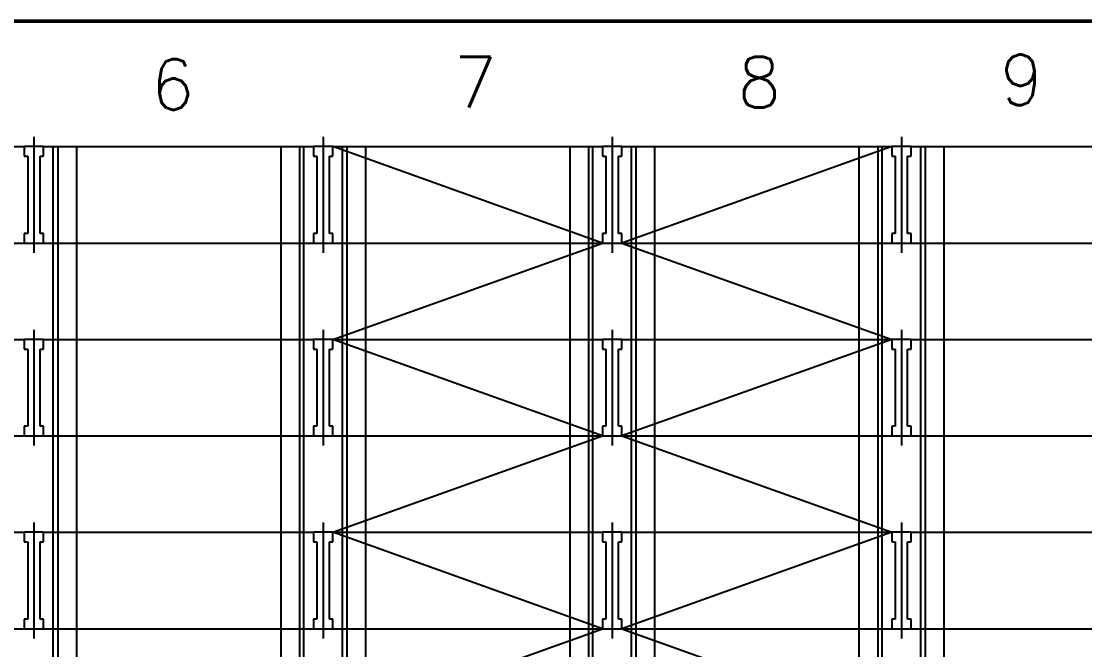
# Model space of a CAD drawing. Header units: millimetres. Extents: x -83 to 24392, y -301 to 14594.
# Drawn here: x 8876 to 14393, y 2340 to 5599 of the extents above; entities that cross this region are included whole.
import ezdxf

# ---------------------------------------------------------------- set-up
doc = ezdxf.new("R2010")
doc.units = ezdxf.units.MM
doc.header["$LTSCALE"] = 0.5
doc.linetypes.add('MITTE', pattern=[2, 1.25, -0.25, 0.25, -0.25])
for name, color, linetype in [('ACHSEN', 2, 'MITTE'), ('DUENN', 3, 'Continuous'), ('P-2AA96A6E', 7, 'Continuous'), ('UMRISS035', 1, 'Continuous'), ('UMRISS050', 7, 'Continuous'), ('Z-SCHIENE', 2, 'Continuous')]:
    doc.layers.add(name, color=color, linetype=linetype)
doc.styles.get("Standard").update_dxf_attribs({"font": 'romans.shx', "width": 0.75})

# ---------------------------------------------------------------- blocks, each defined once
blk = doc.blocks.new('sklad OK')
at = {"color": 0}
for p, q in [((307.2019, 244.4929), (305.8019, 244.9929)), ((308.7019, 244.9929), (307.3019, 244.4929)), ((305.8019, 243.9929), (307.2019, 244.4929)), ((307.3019, 244.4929), (308.7019, 243.9929)), ((307.2019, 243.4929), (305.8019, 243.9929)), ((308.7019, 243.9929), (307.3019, 243.4929)), ((305.8019, 242.9929), (307.2019, 243.4929)), ((307.3019, 243.4929), (308.7019, 242.9929)), ((307.2019, 242.4929), (305.8019, 242.9929)), ((308.7019, 242.9929), (307.3019, 242.4929)), ((305.8019, 241.9929), (307.2019, 242.4929)), ((307.3019, 242.4929), (308.7019, 241.9929))]:
    blk.add_line(p, q, dxfattribs=at)
at = {"layer": 'ACHSEN', "color": 0}
for p, q in [((304.2519, 245.0429), (304.2519, 244.4429)), ((304.2519, 245.0429), (304.2519, 244.4429)), ((304.2519, 245.0429), (304.2519, 244.4429)), ((304.2519, 245.0429), (304.2519, 244.4429)), ((305.7519, 245.0429), (305.7519, 244.4429)), ((305.7519, 245.0429), (305.7519, 244.4429)), ((305.7519, 245.0429), (305.7519, 244.4429)), ((305.7519, 245.0429), (305.7519, 244.4429)), ((307.2519, 245.0429), (307.2519, 244.4429)), ((307.2519, 245.0429), (307.2519, 244.4429)), ((307.2519, 245.0429), (307.2519, 244.4429)), ((307.2519, 245.0429), (307.2519, 244.4429)), ((308.7519, 245.0429), (308.7519, 244.4429)), ((308.7519, 245.0429), (308.7519, 244.4429)), ((308.7519, 245.0429), (308.7519, 244.4429)), ((308.7519, 245.0429), (308.7519, 244.4429)), ((304.2519, 244.0429), (304.2519, 243.4429)), ((304.2519, 244.0429), (304.2519, 243.4429)), ((304.2519, 244.0429), (304.2519, 243.4429)), ((304.2519, 244.0429), (304.2519, 243.4429)), ((305.7519, 244.0429), (305.7519, 243.4429)), ((305.7519, 244.0429), (305.7519, 243.4429)), ((305.7519, 244.0429), (305.7519, 243.4429)), ((305.7519, 244.0429), (305.7519, 243.4429)), ((307.2519, 244.0429), (307.2519, 243.4429)), ((307.2519, 244.0429), (307.2519, 243.4429)), ((307.2519, 244.0429), (307.2519, 243.4429)), ((307.2519, 244.0429), (307.2519, 243.4429)), ((308.7519, 244.0429), (308.7519, 243.4429)), ((308.7519, 244.0429), (308.7519, 243.4429)), ((308.7519, 244.0429), (308.7519, 243.4429)), ((308.7519, 244.0429), (308.7519, 243.4429)), ((304.2519, 243.0429), (304.2519, 242.4429)), ((304.2519, 243.0429), (304.2519, 242.4429)), ((304.2519, 243.0429), (304.2519, 242.4429)), ((304.2519, 243.0429), (304.2519, 242.4429)), ((305.7519, 243.0429), (305.7519, 242.4429)), ((305.7519, 243.0429), (305.7519, 242.4429)), ((305.7519, 243.0429), (305.7519, 242.4429)), ((305.7519, 243.0429), (305.7519, 242.4429)), ((307.2519, 243.0429), (307.2519, 242.4429)), ((307.2519, 243.0429), (307.2519, 242.4429)), ((307.2519, 243.0429), (307.2519, 242.4429)), ((307.2519, 243.0429), (307.2519, 242.4429)), ((308.7519, 243.0429), (308.7519, 242.4429)), ((308.7519, 243.0429), (308.7519, 242.4429)), ((308.7519, 243.0429), (308.7519, 242.4429)), ((308.7519, 243.0429), (308.7519, 242.4429))]:
    blk.add_line(p, q, dxfattribs=at)
at = {"layer": 'DUENN', "color": 0, "lineweight": 50}
blk.add_line((295.5269, 245.6429), (319.4019, 245.6429), dxfattribs=at)
at = {"layer": 'UMRISS050', "color": 0}
for p, q in [((302.8019, 244.9929), (304.2019, 244.9929)), ((304.2019, 244.9929), (304.2019, 244.9429)), ((304.2019, 244.9929), (304.2019, 244.9429)), ((304.3019, 244.9929), (304.2019, 244.9929)), ((304.3019, 244.9929), (304.2019, 244.9929)), ((304.2019, 244.9929), (304.2019, 244.9429)), ((304.2019, 244.9929), (304.2019, 244.9429)), ((304.3019, 244.9929), (304.2019, 244.9929)), ((304.3019, 244.9929), (304.2019, 244.9929)), ((304.3019, 244.9929), (305.7019, 244.9929)), ((304.3019, 244.9429), (304.3019, 244.9929)), ((304.3019, 244.9429), (304.3019, 244.9929)), ((304.3019, 244.9929), (304.3019, 244.9929)), ((304.3019, 244.9929), (304.3019, 244.9929)), ((304.3019, 244.9429), (304.3019, 244.9929)), ((304.3019, 244.9429), (304.3019, 244.9929)), ((304.3019, 244.9929), (304.3019, 244.9929)), ((304.3019, 244.9929), (304.3019, 244.9929)), ((305.7019, 244.9929), (305.7019, 244.9429)), ((305.7019, 244.9929), (305.7019, 244.9429)), ((305.8019, 244.9929), (305.7019, 244.9929)), ((305.8019, 244.9929), (305.7019, 244.9929)), ((305.8019, 244.9929), (305.7019, 244.9929)), ((305.8019, 244.9929), (305.7019, 244.9929)), ((305.7019, 244.9929), (305.7019, 244.9429)), ((305.7019, 244.9929), (305.7019, 244.9429)), ((305.8019, 244.9429), (305.8019, 244.9929)), ((305.8019, 244.9429), (305.8019, 244.9929)), ((305.8019, 244.9929), (305.8019, 244.9929)), ((305.8019, 244.9929), (305.8019, 244.9929)), ((305.8019, 244.9929), (307.2019, 244.9929)), ((305.8019, 244.9929), (305.8019, 244.9929)), ((305.8019, 244.9929), (305.8019, 244.9929)), ((305.8019, 244.9429), (305.8019, 244.9929)), ((305.8019, 244.9429), (305.8019, 244.9929)), ((307.2019, 244.9929), (307.2019, 244.9429)), ((307.2019, 244.9929), (307.2019, 244.9429)), ((307.3019, 244.9929), (307.2019, 244.9929)), ((307.3019, 244.9929), (307.2019, 244.9929)), ((307.3019, 244.9929), (307.2019, 244.9929)), ((307.3019, 244.9929), (307.2019, 244.9929)), ((307.2019, 244.9929), (307.2019, 244.9429)), ((307.2019, 244.9929), (307.2019, 244.9429)), ((307.3019, 244.9929), (308.7019, 244.9929)), ((307.3019, 244.9429), (307.3019, 244.9929)), ((307.3019, 244.9429), (307.3019, 244.9929)), ((307.3019, 244.9929), (307.3019, 244.9929)), ((307.3019, 244.9929), (307.3019, 244.9929)), ((307.3019, 244.9929), (307.3019, 244.9929)), ((307.3019, 244.9929), (307.3019, 244.9929)), ((307.3019, 244.9429), (307.3019, 244.9929)), ((307.3019, 244.9429), (307.3019, 244.9929)), ((308.7019, 244.9929), (308.7019, 244.9429)), ((308.7019, 244.9929), (308.7019, 244.9429)), ((308.8019, 244.9929), (308.7019, 244.9929)), ((308.8019, 244.9929), (308.7019, 244.9929)), ((308.7019, 244.9929), (308.7019, 244.9429)), ((308.7019, 244.9929), (308.7019, 244.9429)), ((308.8019, 244.9929), (308.7019, 244.9929)), ((308.8019, 244.9929), (308.7019, 244.9929)), ((308.8019, 244.9929), (310.2019, 244.9929)), ((308.8019, 244.9429), (308.8019, 244.9929)), ((308.8019, 244.9429), (308.8019, 244.9929)), ((308.8019, 244.9929), (308.8019, 244.9929)), ((308.8019, 244.9929), (308.8019, 244.9929)), ((308.8019, 244.9429), (308.8019, 244.9929)), ((308.8019, 244.9429), (308.8019, 244.9929)), ((308.8019, 244.9929), (308.8019, 244.9929)), ((308.8019, 244.9929), (308.8019, 244.9929)), ((304.2019, 244.9429), (304.2194, 244.9429)), ((304.2019, 244.9429), (304.2194, 244.9429)), ((304.2019, 244.9429), (304.2194, 244.9429)), ((304.2019, 244.9429), (304.2194, 244.9429)), ((304.2194, 244.9429), (304.2194, 244.5429)), ((304.2194, 244.9429), (304.2194, 244.5429)), ((304.2194, 244.9429), (304.2194, 244.5429)), ((304.2194, 244.9429), (304.2194, 244.5429)), ((304.2844, 244.5429), (304.2844, 244.9429)), ((304.2844, 244.5429), (304.2844, 244.9429)), ((304.2844, 244.5429), (304.2844, 244.9429)), ((304.2844, 244.5429), (304.2844, 244.9429)), ((304.2844, 244.9429), (304.3019, 244.9429)), ((304.2844, 244.9429), (304.3019, 244.9429)), ((304.2844, 244.9429), (304.3019, 244.9429)), ((304.2844, 244.9429), (304.3019, 244.9429)), ((305.7019, 244.9429), (305.7194, 244.9429)), ((305.7019, 244.9429), (305.7194, 244.9429)), ((305.7019, 244.9429), (305.7194, 244.9429)), ((305.7019, 244.9429), (305.7194, 244.9429)), ((305.7194, 244.9429), (305.7194, 244.5429)), ((305.7194, 244.9429), (305.7194, 244.5429)), ((305.7194, 244.9429), (305.7194, 244.5429)), ((305.7194, 244.9429), (305.7194, 244.5429)), ((305.7844, 244.5429), (305.7844, 244.9429)), ((305.7844, 244.5429), (305.7844, 244.9429)), ((305.7844, 244.9429), (305.8019, 244.9429)), ((305.7844, 244.9429), (305.8019, 244.9429)), ((305.7844, 244.5429), (305.7844, 244.9429)), ((305.7844, 244.5429), (305.7844, 244.9429)), ((305.7844, 244.9429), (305.8019, 244.9429)), ((305.7844, 244.9429), (305.8019, 244.9429)), ((307.2019, 244.9429), (307.2194, 244.9429)), ((307.2019, 244.9429), (307.2194, 244.9429)), ((307.2019, 244.9429), (307.2194, 244.9429)), ((307.2019, 244.9429), (307.2194, 244.9429)), ((307.2194, 244.9429), (307.2194, 244.5429)), ((307.2194, 244.9429), (307.2194, 244.5429)), ((307.2194, 244.9429), (307.2194, 244.5429)), ((307.2194, 244.9429), (307.2194, 244.5429)), ((307.2844, 244.5429), (307.2844, 244.9429)), ((307.2844, 244.5429), (307.2844, 244.9429)), ((307.2844, 244.5429), (307.2844, 244.9429)), ((307.2844, 244.5429), (307.2844, 244.9429)), ((307.2844, 244.9429), (307.3019, 244.9429)), ((307.2844, 244.9429), (307.3019, 244.9429)), ((307.2844, 244.9429), (307.3019, 244.9429)), ((307.2844, 244.9429), (307.3019, 244.9429)), ((308.7019, 244.9429), (308.7194, 244.9429)), ((308.7019, 244.9429), (308.7194, 244.9429)), ((308.7019, 244.9429), (308.7194, 244.9429)), ((308.7019, 244.9429), (308.7194, 244.9429)), ((308.7194, 244.9429), (308.7194, 244.5429)), ((308.7194, 244.9429), (308.7194, 244.5429)), ((308.7194, 244.9429), (308.7194, 244.5429)), ((308.7194, 244.9429), (308.7194, 244.5429)), ((308.7844, 244.5429), (308.7844, 244.9429)), ((308.7844, 244.5429), (308.7844, 244.9429)), ((308.7844, 244.5429), (308.7844, 244.9429)), ((308.7844, 244.5429), (308.7844, 244.9429)), ((308.7844, 244.9429), (308.8019, 244.9429)), ((308.7844, 244.9429), (308.8019, 244.9429)), ((308.7844, 244.9429), (308.8019, 244.9429)), ((308.7844, 244.9429), (308.8019, 244.9429)), ((304.2019, 244.5429), (304.2019, 244.4929)), ((304.2019, 244.5429), (304.2019, 244.4929)), ((304.2194, 244.5429), (304.2019, 244.5429)), ((304.2194, 244.5429), (304.2019, 244.5429)), ((304.2019, 244.5429), (304.2019, 244.4929)), ((304.2019, 244.5429), (304.2019, 244.4929)), ((304.2194, 244.5429), (304.2019, 244.5429)), ((304.2194, 244.5429), (304.2019, 244.5429)), ((304.3019, 244.5429), (304.2844, 244.5429)), ((304.3019, 244.5429), (304.2844, 244.5429)), ((304.3019, 244.5429), (304.2844, 244.5429)), ((304.3019, 244.5429), (304.2844, 244.5429)), ((304.3019, 244.4929), (304.3019, 244.5429)), ((304.3019, 244.4929), (304.3019, 244.5429)), ((304.3019, 244.4929), (304.3019, 244.5429)), ((304.3019, 244.4929), (304.3019, 244.5429)), ((305.7019, 244.5429), (305.7019, 244.4929)), ((305.7019, 244.5429), (305.7019, 244.4929)), ((305.7194, 244.5429), (305.7019, 244.5429)), ((305.7194, 244.5429), (305.7019, 244.5429)), ((305.7194, 244.5429), (305.7019, 244.5429)), ((305.7194, 244.5429), (305.7019, 244.5429)), ((305.7019, 244.5429), (305.7019, 244.4929)), ((305.7019, 244.5429), (305.7019, 244.4929)), ((305.8019, 244.5429), (305.7844, 244.5429)), ((305.8019, 244.5429), (305.7844, 244.5429)), ((305.8019, 244.5429), (305.7844, 244.5429)), ((305.8019, 244.5429), (305.7844, 244.5429)), ((305.8019, 244.4929), (305.8019, 244.5429)), ((305.8019, 244.4929), (305.8019, 244.5429)), ((305.8019, 244.4929), (305.8019, 244.5429)), ((305.8019, 244.4929), (305.8019, 244.5429)), ((307.2019, 244.5429), (307.2019, 244.4929)), ((307.2019, 244.5429), (307.2019, 244.4929)), ((307.2194, 244.5429), (307.2019, 244.5429)), ((307.2194, 244.5429), (307.2019, 244.5429)), ((307.2194, 244.5429), (307.2019, 244.5429)), ((307.2194, 244.5429), (307.2019, 244.5429)), ((307.2019, 244.5429), (307.2019, 244.4929)), ((307.2019, 244.5429), (307.2019, 244.4929)), ((307.3019, 244.5429), (307.2844, 244.5429)), ((307.3019, 244.5429), (307.2844, 244.5429)), ((307.3019, 244.5429), (307.2844, 244.5429)), ((307.3019, 244.5429), (307.2844, 244.5429)), ((307.3019, 244.4929), (307.3019, 244.5429)), ((307.3019, 244.4929), (307.3019, 244.5429)), ((307.3019, 244.4929), (307.3019, 244.5429)), ((307.3019, 244.4929), (307.3019, 244.5429)), ((308.7019, 244.5429), (308.7019, 244.4929)), ((308.7019, 244.5429), (308.7019, 244.4929)), ((308.7194, 244.5429), (308.7019, 244.5429)), ((308.7194, 244.5429), (308.7019, 244.5429)), ((308.7019, 244.5429), (308.7019, 244.4929)), ((308.7019, 244.5429), (308.7019, 244.4929)), ((308.7194, 244.5429), (308.7019, 244.5429)), ((308.7194, 244.5429), (308.7019, 244.5429)), ((308.8019, 244.5429), (308.7844, 244.5429)), ((308.8019, 244.5429), (308.7844, 244.5429)), ((308.8019, 244.5429), (308.7844, 244.5429)), ((308.8019, 244.5429), (308.7844, 244.5429)), ((308.8019, 244.4929), (308.8019, 244.5429)), ((308.8019, 244.4929), (308.8019, 244.5429)), ((308.8019, 244.4929), (308.8019, 244.5429)), ((308.8019, 244.4929), (308.8019, 244.5429)), ((302.8019, 244.4929), (304.2019, 244.4929)), ((304.2019, 244.4929), (304.3019, 244.4929)), ((304.2019, 244.4929), (304.3019, 244.4929)), ((304.2019, 244.4929), (304.3019, 244.4929)), ((304.2019, 244.4929), (304.3019, 244.4929)), ((304.3019, 244.4929), (305.7019, 244.4929)), ((305.7019, 244.4929), (305.8019, 244.4929)), ((305.7019, 244.4929), (305.8019, 244.4929)), ((305.7019, 244.4929), (305.8019, 244.4929)), ((305.7019, 244.4929), (305.8019, 244.4929)), ((305.8019, 244.4929), (307.2019, 244.4929)), ((307.2019, 244.4929), (307.3019, 244.4929)), ((307.2019, 244.4929), (307.3019, 244.4929)), ((307.2019, 244.4929), (307.3019, 244.4929)), ((307.2019, 244.4929), (307.3019, 244.4929)), ((307.3019, 244.4929), (308.7019, 244.4929)), ((308.7019, 244.4929), (308.8019, 244.4929)), ((308.7019, 244.4929), (308.8019, 244.4929)), ((308.7019, 244.4929), (308.8019, 244.4929)), ((308.7019, 244.4929), (308.8019, 244.4929)), ((308.8019, 244.4929), (310.2019, 244.4929)), ((302.8019, 243.9929), (304.2019, 243.9929)), ((304.3019, 243.9929), (304.2019, 243.9929)), ((304.3019, 243.9929), (304.2019, 243.9929)), ((304.2019, 243.9929), (304.2019, 243.9429)), ((304.2019, 243.9929), (304.2019, 243.9429)), ((304.3019, 243.9929), (304.2019, 243.9929)), ((304.3019, 243.9929), (304.2019, 243.9929)), ((304.2019, 243.9929), (304.2019, 243.9429)), ((304.2019, 243.9929), (304.2019, 243.9429)), ((304.3019, 243.9929), (305.7019, 243.9929)), ((304.3019, 243.9929), (304.3019, 243.9929)), ((304.3019, 243.9929), (304.3019, 243.9929)), ((304.3019, 243.9429), (304.3019, 243.9929)), ((304.3019, 243.9429), (304.3019, 243.9929)), ((304.3019, 243.9929), (304.3019, 243.9929)), ((304.3019, 243.9929), (304.3019, 243.9929)), ((304.3019, 243.9429), (304.3019, 243.9929)), ((304.3019, 243.9429), (304.3019, 243.9929)), ((305.8019, 243.9929), (305.7019, 243.9929)), ((305.8019, 243.9929), (305.7019, 243.9929)), ((305.7019, 243.9929), (305.7019, 243.9429)), ((305.7019, 243.9929), (305.7019, 243.9429)), ((305.7019, 243.9929), (305.7019, 243.9429)), ((305.7019, 243.9929), (305.7019, 243.9429)), ((305.8019, 243.9929), (305.7019, 243.9929)), ((305.8019, 243.9929), (305.7019, 243.9929)), ((305.8019, 243.9929), (305.8019, 243.9929)), ((305.8019, 243.9929), (305.8019, 243.9929)), ((305.8019, 243.9429), (305.8019, 243.9929)), ((305.8019, 243.9429), (305.8019, 243.9929)), ((305.8019, 243.9929), (307.2019, 243.9929)), ((305.8019, 243.9429), (305.8019, 243.9929)), ((305.8019, 243.9429), (305.8019, 243.9929)), ((305.8019, 243.9929), (305.8019, 243.9929)), ((305.8019, 243.9929), (305.8019, 243.9929)), ((307.3019, 243.9929), (307.2019, 243.9929)), ((307.3019, 243.9929), (307.2019, 243.9929)), ((307.2019, 243.9929), (307.2019, 243.9429)), ((307.2019, 243.9929), (307.2019, 243.9429)), ((307.2019, 243.9929), (307.2019, 243.9429)), ((307.2019, 243.9929), (307.2019, 243.9429)), ((307.3019, 243.9929), (307.2019, 243.9929)), ((307.3019, 243.9929), (307.2019, 243.9929)), ((307.3019, 243.9929), (308.7019, 243.9929)), ((307.3019, 243.9929), (307.3019, 243.9929)), ((307.3019, 243.9929), (307.3019, 243.9929)), ((307.3019, 243.9429), (307.3019, 243.9929)), ((307.3019, 243.9429), (307.3019, 243.9929)), ((307.3019, 243.9429), (307.3019, 243.9929)), ((307.3019, 243.9429), (307.3019, 243.9929)), ((307.3019, 243.9929), (307.3019, 243.9929)), ((307.3019, 243.9929), (307.3019, 243.9929)), ((308.8019, 243.9929), (308.7019, 243.9929)), ((308.8019, 243.9929), (308.7019, 243.9929)), ((308.7019, 243.9929), (308.7019, 243.9429)), ((308.7019, 243.9929), (308.7019, 243.9429)), ((308.8019, 243.9929), (308.7019, 243.9929)), ((308.8019, 243.9929), (308.7019, 243.9929)), ((308.7019, 243.9929), (308.7019, 243.9429)), ((308.7019, 243.9929), (308.7019, 243.9429)), ((308.8019, 243.9929), (310.2019, 243.9929)), ((308.8019, 243.9929), (308.8019, 243.9929)), ((308.8019, 243.9929), (308.8019, 243.9929)), ((308.8019, 243.9429), (308.8019, 243.9929)), ((308.8019, 243.9429), (308.8019, 243.9929)), ((308.8019, 243.9929), (308.8019, 243.9929)), ((308.8019, 243.9929), (308.8019, 243.9929)), ((308.8019, 243.9429), (308.8019, 243.9929)), ((308.8019, 243.9429), (308.8019, 243.9929)), ((304.2019, 243.9429), (304.2194, 243.9429)), ((304.2019, 243.9429), (304.2194, 243.9429)), ((304.2019, 243.9429), (304.2194, 243.9429)), ((304.2019, 243.9429), (304.2194, 243.9429)), ((304.2194, 243.9429), (304.2194, 243.5429)), ((304.2194, 243.9429), (304.2194, 243.5429)), ((304.2194, 243.9429), (304.2194, 243.5429)), ((304.2194, 243.9429), (304.2194, 243.5429)), ((304.2844, 243.5429), (304.2844, 243.9429)), ((304.2844, 243.5429), (304.2844, 243.9429)), ((304.2844, 243.9429), (304.3019, 243.9429)), ((304.2844, 243.9429), (304.3019, 243.9429)), ((304.2844, 243.5429), (304.2844, 243.9429)), ((304.2844, 243.5429), (304.2844, 243.9429)), ((304.2844, 243.9429), (304.3019, 243.9429)), ((304.2844, 243.9429), (304.3019, 243.9429)), ((305.7019, 243.9429), (305.7194, 243.9429)), ((305.7019, 243.9429), (305.7194, 243.9429)), ((305.7019, 243.9429), (305.7194, 243.9429)), ((305.7019, 243.9429), (305.7194, 243.9429)), ((305.7194, 243.9429), (305.7194, 243.5429)), ((305.7194, 243.9429), (305.7194, 243.5429)), ((305.7194, 243.9429), (305.7194, 243.5429)), ((305.7194, 243.9429), (305.7194, 243.5429)), ((305.7844, 243.5429), (305.7844, 243.9429)), ((305.7844, 243.5429), (305.7844, 243.9429)), ((305.7844, 243.9429), (305.8019, 243.9429)), ((305.7844, 243.9429), (305.8019, 243.9429)), ((305.7844, 243.9429), (305.8019, 243.9429)), ((305.7844, 243.9429), (305.8019, 243.9429)), ((305.7844, 243.5429), (305.7844, 243.9429)), ((305.7844, 243.5429), (305.7844, 243.9429)), ((307.2019, 243.9429), (307.2194, 243.9429)), ((307.2019, 243.9429), (307.2194, 243.9429)), ((307.2019, 243.9429), (307.2194, 243.9429)), ((307.2019, 243.9429), (307.2194, 243.9429)), ((307.2194, 243.9429), (307.2194, 243.5429)), ((307.2194, 243.9429), (307.2194, 243.5429)), ((307.2194, 243.9429), (307.2194, 243.5429)), ((307.2194, 243.9429), (307.2194, 243.5429)), ((307.2844, 243.5429), (307.2844, 243.9429)), ((307.2844, 243.5429), (307.2844, 243.9429)), ((307.2844, 243.9429), (307.3019, 243.9429)), ((307.2844, 243.9429), (307.3019, 243.9429)), ((307.2844, 243.9429), (307.3019, 243.9429)), ((307.2844, 243.9429), (307.3019, 243.9429)), ((307.2844, 243.5429), (307.2844, 243.9429)), ((307.2844, 243.5429), (307.2844, 243.9429)), ((308.7019, 243.9429), (308.7194, 243.9429)), ((308.7019, 243.9429), (308.7194, 243.9429)), ((308.7019, 243.9429), (308.7194, 243.9429)), ((308.7019, 243.9429), (308.7194, 243.9429)), ((308.7194, 243.9429), (308.7194, 243.5429)), ((308.7194, 243.9429), (308.7194, 243.5429)), ((308.7194, 243.9429), (308.7194, 243.5429)), ((308.7194, 243.9429), (308.7194, 243.5429)), ((308.7844, 243.5429), (308.7844, 243.9429)), ((308.7844, 243.5429), (308.7844, 243.9429)), ((308.7844, 243.9429), (308.8019, 243.9429)), ((308.7844, 243.9429), (308.8019, 243.9429)), ((308.7844, 243.5429), (308.7844, 243.9429)), ((308.7844, 243.5429), (308.7844, 243.9429)), ((308.7844, 243.9429), (308.8019, 243.9429)), ((308.7844, 243.9429), (308.8019, 243.9429)), ((304.2019, 243.5429), (304.2019, 243.4929)), ((304.2019, 243.5429), (304.2019, 243.4929)), ((304.2019, 243.5429), (304.2019, 243.4929)), ((304.2019, 243.5429), (304.2019, 243.4929)), ((304.2194, 243.5429), (304.2019, 243.5429)), ((304.2194, 243.5429), (304.2019, 243.5429)), ((304.2194, 243.5429), (304.2019, 243.5429)), ((304.2194, 243.5429), (304.2019, 243.5429)), ((304.3019, 243.5429), (304.2844, 243.5429)), ((304.3019, 243.5429), (304.2844, 243.5429)), ((304.3019, 243.5429), (304.2844, 243.5429)), ((304.3019, 243.5429), (304.2844, 243.5429)), ((304.3019, 243.4929), (304.3019, 243.5429)), ((304.3019, 243.4929), (304.3019, 243.5429)), ((304.3019, 243.4929), (304.3019, 243.5429)), ((304.3019, 243.4929), (304.3019, 243.5429)), ((305.7019, 243.5429), (305.7019, 243.4929)), ((305.7019, 243.5429), (305.7019, 243.4929)), ((305.7194, 243.5429), (305.7019, 243.5429)), ((305.7194, 243.5429), (305.7019, 243.5429)), ((305.7019, 243.5429), (305.7019, 243.4929)), ((305.7019, 243.5429), (305.7019, 243.4929)), ((305.7194, 243.5429), (305.7019, 243.5429)), ((305.7194, 243.5429), (305.7019, 243.5429)), ((305.8019, 243.5429), (305.7844, 243.5429)), ((305.8019, 243.5429), (305.7844, 243.5429)), ((305.8019, 243.5429), (305.7844, 243.5429)), ((305.8019, 243.5429), (305.7844, 243.5429)), ((305.8019, 243.4929), (305.8019, 243.5429)), ((305.8019, 243.4929), (305.8019, 243.5429)), ((305.8019, 243.4929), (305.8019, 243.5429)), ((305.8019, 243.4929), (305.8019, 243.5429)), ((307.2019, 243.5429), (307.2019, 243.4929)), ((307.2019, 243.5429), (307.2019, 243.4929)), ((307.2019, 243.5429), (307.2019, 243.4929)), ((307.2019, 243.5429), (307.2019, 243.4929)), ((307.2194, 243.5429), (307.2019, 243.5429)), ((307.2194, 243.5429), (307.2019, 243.5429)), ((307.2194, 243.5429), (307.2019, 243.5429)), ((307.2194, 243.5429), (307.2019, 243.5429)), ((307.3019, 243.5429), (307.2844, 243.5429)), ((307.3019, 243.5429), (307.2844, 243.5429)), ((307.3019, 243.5429), (307.2844, 243.5429)), ((307.3019, 243.5429), (307.2844, 243.5429)), ((307.3019, 243.4929), (307.3019, 243.5429)), ((307.3019, 243.4929), (307.3019, 243.5429)), ((307.3019, 243.4929), (307.3019, 243.5429)), ((307.3019, 243.4929), (307.3019, 243.5429)), ((308.7019, 243.5429), (308.7019, 243.4929)), ((308.7019, 243.5429), (308.7019, 243.4929)), ((308.7019, 243.5429), (308.7019, 243.4929)), ((308.7019, 243.5429), (308.7019, 243.4929)), ((308.7194, 243.5429), (308.7019, 243.5429)), ((308.7194, 243.5429), (308.7019, 243.5429)), ((308.7194, 243.5429), (308.7019, 243.5429)), ((308.7194, 243.5429), (308.7019, 243.5429)), ((308.8019, 243.5429), (308.7844, 243.5429)), ((308.8019, 243.5429), (308.7844, 243.5429)), ((308.8019, 243.5429), (308.7844, 243.5429)), ((308.8019, 243.5429), (308.7844, 243.5429)), ((308.8019, 243.4929), (308.8019, 243.5429)), ((308.8019, 243.4929), (308.8019, 243.5429)), ((308.8019, 243.4929), (308.8019, 243.5429)), ((308.8019, 243.4929), (308.8019, 243.5429)), ((302.8019, 243.4929), (304.2019, 243.4929)), ((304.2019, 243.4929), (304.3019, 243.4929)), ((304.2019, 243.4929), (304.3019, 243.4929)), ((304.2019, 243.4929), (304.3019, 243.4929)), ((304.2019, 243.4929), (304.3019, 243.4929)), ((304.3019, 243.4929), (305.7019, 243.4929)), ((305.7019, 243.4929), (305.8019, 243.4929)), ((305.7019, 243.4929), (305.8019, 243.4929)), ((305.7019, 243.4929), (305.8019, 243.4929)), ((305.7019, 243.4929), (305.8019, 243.4929)), ((305.8019, 243.4929), (307.2019, 243.4929)), ((307.2019, 243.4929), (307.3019, 243.4929)), ((307.2019, 243.4929), (307.3019, 243.4929)), ((307.2019, 243.4929), (307.3019, 243.4929)), ((307.2019, 243.4929), (307.3019, 243.4929)), ((307.3019, 243.4929), (308.7019, 243.4929)), ((308.7019, 243.4929), (308.8019, 243.4929)), ((308.7019, 243.4929), (308.8019, 243.4929)), ((308.7019, 243.4929), (308.8019, 243.4929)), ((308.7019, 243.4929), (308.8019, 243.4929)), ((308.8019, 243.4929), (310.2019, 243.4929)), ((302.8019, 242.9929), (304.2019, 242.9929)), ((304.2019, 242.9929), (304.2019, 242.9429)), ((304.2019, 242.9929), (304.2019, 242.9429)), ((304.3019, 242.9929), (304.2019, 242.9929)), ((304.3019, 242.9929), (304.2019, 242.9929)), ((304.2019, 242.9929), (304.2019, 242.9429)), ((304.2019, 242.9929), (304.2019, 242.9429)), ((304.3019, 242.9929), (304.2019, 242.9929)), ((304.3019, 242.9929), (304.2019, 242.9929)), ((304.3019, 242.9929), (305.7019, 242.9929)), ((304.3019, 242.9429), (304.3019, 242.9929)), ((304.3019, 242.9429), (304.3019, 242.9929)), ((304.3019, 242.9929), (304.3019, 242.9929)), ((304.3019, 242.9929), (304.3019, 242.9929)), ((304.3019, 242.9429), (304.3019, 242.9929)), ((304.3019, 242.9429), (304.3019, 242.9929)), ((304.3019, 242.9929), (304.3019, 242.9929)), ((304.3019, 242.9929), (304.3019, 242.9929)), ((305.7019, 242.9929), (305.7019, 242.9429)), ((305.7019, 242.9929), (305.7019, 242.9429)), ((305.8019, 242.9929), (305.7019, 242.9929)), ((305.8019, 242.9929), (305.7019, 242.9929)), ((305.8019, 242.9929), (305.7019, 242.9929)), ((305.8019, 242.9929), (305.7019, 242.9929)), ((305.7019, 242.9929), (305.7019, 242.9429)), ((305.7019, 242.9929), (305.7019, 242.9429)), ((305.8019, 242.9429), (305.8019, 242.9929)), ((305.8019, 242.9429), (305.8019, 242.9929)), ((305.8019, 242.9929), (305.8019, 242.9929)), ((305.8019, 242.9929), (305.8019, 242.9929)), ((305.8019, 242.9929), (307.2019, 242.9929)), ((305.8019, 242.9929), (305.8019, 242.9929)), ((305.8019, 242.9929), (305.8019, 242.9929)), ((305.8019, 242.9429), (305.8019, 242.9929)), ((305.8019, 242.9429), (305.8019, 242.9929)), ((307.2019, 242.9929), (307.2019, 242.9429)), ((307.2019, 242.9929), (307.2019, 242.9429)), ((307.3019, 242.9929), (307.2019, 242.9929)), ((307.3019, 242.9929), (307.2019, 242.9929)), ((307.3019, 242.9929), (307.2019, 242.9929)), ((307.3019, 242.9929), (307.2019, 242.9929)), ((307.2019, 242.9929), (307.2019, 242.9429)), ((307.2019, 242.9929), (307.2019, 242.9429)), ((307.3019, 242.9929), (308.7019, 242.9929)), ((307.3019, 242.9429), (307.3019, 242.9929)), ((307.3019, 242.9429), (307.3019, 242.9929)), ((307.3019, 242.9929), (307.3019, 242.9929)), ((307.3019, 242.9929), (307.3019, 242.9929)), ((307.3019, 242.9929), (307.3019, 242.9929)), ((307.3019, 242.9929), (307.3019, 242.9929)), ((307.3019, 242.9429), (307.3019, 242.9929)), ((307.3019, 242.9429), (307.3019, 242.9929)), ((308.7019, 242.9929), (308.7019, 242.9429)), ((308.7019, 242.9929), (308.7019, 242.9429)), ((308.8019, 242.9929), (308.7019, 242.9929)), ((308.8019, 242.9929), (308.7019, 242.9929)), ((308.7019, 242.9929), (308.7019, 242.9429)), ((308.7019, 242.9929), (308.7019, 242.9429)), ((308.8019, 242.9929), (308.7019, 242.9929)), ((308.8019, 242.9929), (308.7019, 242.9929)), ((308.8019, 242.9929), (310.2019, 242.9929)), ((308.8019, 242.9429), (308.8019, 242.9929)), ((308.8019, 242.9429), (308.8019, 242.9929)), ((308.8019, 242.9929), (308.8019, 242.9929)), ((308.8019, 242.9929), (308.8019, 242.9929)), ((308.8019, 242.9429), (308.8019, 242.9929)), ((308.8019, 242.9429), (308.8019, 242.9929)), ((308.8019, 242.9929), (308.8019, 242.9929)), ((308.8019, 242.9929), (308.8019, 242.9929)), ((304.2019, 242.9429), (304.2194, 242.9429)), ((304.2019, 242.9429), (304.2194, 242.9429)), ((304.2019, 242.9429), (304.2194, 242.9429)), ((304.2019, 242.9429), (304.2194, 242.9429)), ((304.2194, 242.9429), (304.2194, 242.5429)), ((304.2194, 242.9429), (304.2194, 242.5429)), ((304.2194, 242.9429), (304.2194, 242.5429)), ((304.2194, 242.9429), (304.2194, 242.5429)), ((304.2844, 242.9429), (304.3019, 242.9429)), ((304.2844, 242.9429), (304.3019, 242.9429)), ((304.2844, 242.5429), (304.2844, 242.9429)), ((304.2844, 242.5429), (304.2844, 242.9429)), ((304.2844, 242.9429), (304.3019, 242.9429)), ((304.2844, 242.9429), (304.3019, 242.9429)), ((304.2844, 242.5429), (304.2844, 242.9429)), ((304.2844, 242.5429), (304.2844, 242.9429)), ((305.7019, 242.9429), (305.7194, 242.9429)), ((305.7019, 242.9429), (305.7194, 242.9429)), ((305.7019, 242.9429), (305.7194, 242.9429)), ((305.7019, 242.9429), (305.7194, 242.9429)), ((305.7194, 242.9429), (305.7194, 242.5429)), ((305.7194, 242.9429), (305.7194, 242.5429)), ((305.7194, 242.9429), (305.7194, 242.5429)), ((305.7194, 242.9429), (305.7194, 242.5429)), ((305.7844, 242.9429), (305.8019, 242.9429)), ((305.7844, 242.9429), (305.8019, 242.9429)), ((305.7844, 242.5429), (305.7844, 242.9429)), ((305.7844, 242.5429), (305.7844, 242.9429)), ((305.7844, 242.5429), (305.7844, 242.9429)), ((305.7844, 242.5429), (305.7844, 242.9429)), ((305.7844, 242.9429), (305.8019, 242.9429)), ((305.7844, 242.9429), (305.8019, 242.9429)), ((307.2019, 242.9429), (307.2194, 242.9429)), ((307.2019, 242.9429), (307.2194, 242.9429)), ((307.2019, 242.9429), (307.2194, 242.9429)), ((307.2019, 242.9429), (307.2194, 242.9429)), ((307.2194, 242.9429), (307.2194, 242.5429)), ((307.2194, 242.9429), (307.2194, 242.5429)), ((307.2194, 242.9429), (307.2194, 242.5429)), ((307.2194, 242.9429), (307.2194, 242.5429)), ((307.2844, 242.9429), (307.3019, 242.9429)), ((307.2844, 242.9429), (307.3019, 242.9429)), ((307.2844, 242.5429), (307.2844, 242.9429)), ((307.2844, 242.5429), (307.2844, 242.9429)), ((307.2844, 242.5429), (307.2844, 242.9429)), ((307.2844, 242.5429), (307.2844, 242.9429)), ((307.2844, 242.9429), (307.3019, 242.9429)), ((307.2844, 242.9429), (307.3019, 242.9429)), ((308.7019, 242.9429), (308.7194, 242.9429)), ((308.7019, 242.9429), (308.7194, 242.9429)), ((308.7019, 242.9429), (308.7194, 242.9429)), ((308.7019, 242.9429), (308.7194, 242.9429)), ((308.7194, 242.9429), (308.7194, 242.5429)), ((308.7194, 242.9429), (308.7194, 242.5429)), ((308.7194, 242.9429), (308.7194, 242.5429)), ((308.7194, 242.9429), (308.7194, 242.5429)), ((308.7844, 242.9429), (308.8019, 242.9429)), ((308.7844, 242.9429), (308.8019, 242.9429)), ((308.7844, 242.5429), (308.7844, 242.9429)), ((308.7844, 242.5429), (308.7844, 242.9429)), ((308.7844, 242.9429), (308.8019, 242.9429)), ((308.7844, 242.9429), (308.8019, 242.9429)), ((308.7844, 242.5429), (308.7844, 242.9429)), ((308.7844, 242.5429), (308.7844, 242.9429)), ((304.2019, 242.5429), (304.2019, 242.4929)), ((304.2019, 242.5429), (304.2019, 242.4929)), ((304.2194, 242.5429), (304.2019, 242.5429)), ((304.2194, 242.5429), (304.2019, 242.5429)), ((304.2019, 242.5429), (304.2019, 242.4929)), ((304.2019, 242.5429), (304.2019, 242.4929)), ((304.2194, 242.5429), (304.2019, 242.5429)), ((304.2194, 242.5429), (304.2019, 242.5429)), ((304.3019, 242.5429), (304.2844, 242.5429)), ((304.3019, 242.5429), (304.2844, 242.5429)), ((304.3019, 242.5429), (304.2844, 242.5429)), ((304.3019, 242.5429), (304.2844, 242.5429)), ((304.3019, 242.4929), (304.3019, 242.5429)), ((304.3019, 242.4929), (304.3019, 242.5429)), ((304.3019, 242.4929), (304.3019, 242.5429)), ((304.3019, 242.4929), (304.3019, 242.5429)), ((305.7019, 242.5429), (305.7019, 242.4929)), ((305.7019, 242.5429), (305.7019, 242.4929)), ((305.7194, 242.5429), (305.7019, 242.5429)), ((305.7194, 242.5429), (305.7019, 242.5429)), ((305.7194, 242.5429), (305.7019, 242.5429)), ((305.7194, 242.5429), (305.7019, 242.5429)), ((305.7019, 242.5429), (305.7019, 242.4929)), ((305.7019, 242.5429), (305.7019, 242.4929)), ((305.8019, 242.5429), (305.7844, 242.5429)), ((305.8019, 242.5429), (305.7844, 242.5429)), ((305.8019, 242.5429), (305.7844, 242.5429)), ((305.8019, 242.5429), (305.7844, 242.5429)), ((305.8019, 242.4929), (305.8019, 242.5429)), ((305.8019, 242.4929), (305.8019, 242.5429)), ((305.8019, 242.4929), (305.8019, 242.5429)), ((305.8019, 242.4929), (305.8019, 242.5429)), ((307.2019, 242.5429), (307.2019, 242.4929)), ((307.2019, 242.5429), (307.2019, 242.4929)), ((307.2194, 242.5429), (307.2019, 242.5429)), ((307.2194, 242.5429), (307.2019, 242.5429)), ((307.2194, 242.5429), (307.2019, 242.5429)), ((307.2194, 242.5429), (307.2019, 242.5429)), ((307.2019, 242.5429), (307.2019, 242.4929)), ((307.2019, 242.5429), (307.2019, 242.4929)), ((307.3019, 242.5429), (307.2844, 242.5429)), ((307.3019, 242.5429), (307.2844, 242.5429)), ((307.3019, 242.5429), (307.2844, 242.5429)), ((307.3019, 242.5429), (307.2844, 242.5429)), ((307.3019, 242.4929), (307.3019, 242.5429)), ((307.3019, 242.4929), (307.3019, 242.5429)), ((307.3019, 242.4929), (307.3019, 242.5429)), ((307.3019, 242.4929), (307.3019, 242.5429)), ((308.7019, 242.5429), (308.7019, 242.4929)), ((308.7019, 242.5429), (308.7019, 242.4929)), ((308.7194, 242.5429), (308.7019, 242.5429)), ((308.7194, 242.5429), (308.7019, 242.5429)), ((308.7019, 242.5429), (308.7019, 242.4929)), ((308.7019, 242.5429), (308.7019, 242.4929)), ((308.7194, 242.5429), (308.7019, 242.5429)), ((308.7194, 242.5429), (308.7019, 242.5429)), ((308.8019, 242.5429), (308.7844, 242.5429)), ((308.8019, 242.5429), (308.7844, 242.5429)), ((308.8019, 242.5429), (308.7844, 242.5429)), ((308.8019, 242.5429), (308.7844, 242.5429)), ((308.8019, 242.4929), (308.8019, 242.5429)), ((308.8019, 242.4929), (308.8019, 242.5429)), ((308.8019, 242.4929), (308.8019, 242.5429)), ((308.8019, 242.4929), (308.8019, 242.5429)), ((302.8019, 242.4929), (304.2019, 242.4929)), ((304.2019, 242.4929), (304.3019, 242.4929)), ((304.2019, 242.4929), (304.3019, 242.4929)), ((304.2019, 242.4929), (304.3019, 242.4929)), ((304.2019, 242.4929), (304.3019, 242.4929)), ((304.3019, 242.4929), (305.7019, 242.4929)), ((305.7019, 242.4929), (305.8019, 242.4929)), ((305.7019, 242.4929), (305.8019, 242.4929)), ((305.7019, 242.4929), (305.8019, 242.4929)), ((305.7019, 242.4929), (305.8019, 242.4929)), ((305.8019, 242.4929), (307.2019, 242.4929)), ((307.2019, 242.4929), (307.3019, 242.4929)), ((307.2019, 242.4929), (307.3019, 242.4929)), ((307.2019, 242.4929), (307.3019, 242.4929)), ((307.2019, 242.4929), (307.3019, 242.4929)), ((307.3019, 242.4929), (308.7019, 242.4929)), ((308.7019, 242.4929), (308.8019, 242.4929)), ((308.7019, 242.4929), (308.8019, 242.4929)), ((308.7019, 242.4929), (308.8019, 242.4929)), ((308.7019, 242.4929), (308.8019, 242.4929)), ((308.8019, 242.4929), (310.2019, 242.4929))]:
    blk.add_line(p, q, dxfattribs=at)
at = {"layer": 'Z-SCHIENE', "color": 0}
for p, q in [((304.3519, 240.4929), (304.3519, 244.9929)), ((304.3749, 244.9929), (304.3749, 240.4929)), ((304.4719, 244.9929), (304.4719, 240.4929)), ((305.5319, 244.9929), (305.5319, 240.4929)), ((305.6289, 244.9929), (305.6289, 240.4929)), ((305.6519, 240.4929), (305.6519, 244.9929)), ((305.8519, 240.4929), (305.8519, 244.9929)), ((305.8749, 244.9929), (305.8749, 240.4929)), ((305.9719, 244.9929), (305.9719, 240.4929)), ((307.0319, 244.9929), (307.0319, 240.4929)), ((307.1289, 244.9929), (307.1289, 240.4929)), ((307.1519, 240.4929), (307.1519, 244.9929)), ((307.3519, 240.4929), (307.3519, 244.9929)), ((307.3749, 244.9929), (307.3749, 240.4929)), ((307.4719, 244.9929), (307.4719, 240.4929)), ((308.5319, 244.9929), (308.5319, 240.4929)), ((308.6289, 244.9929), (308.6289, 240.4929)), ((308.6519, 240.4929), (308.6519, 244.9929)), ((308.8519, 240.4929), (308.8519, 244.9929)), ((308.8749, 244.9929), (308.8749, 240.4929)), ((308.9719, 244.9929), (308.9719, 240.4929)), ((304.3519, 241.4929), (304.3519, 243.9929)), ((304.3749, 243.9929), (304.3749, 241.4929)), ((304.4719, 243.9929), (304.4719, 241.4929)), ((305.5319, 243.9929), (305.5319, 241.4929)), ((305.6289, 243.9929), (305.6289, 241.4929)), ((305.6519, 241.4929), (305.6519, 243.9929)), ((305.8519, 241.4929), (305.8519, 243.9929)), ((305.8749, 243.9929), (305.8749, 241.4929)), ((305.9719, 243.9929), (305.9719, 241.4929)), ((307.0319, 243.9929), (307.0319, 241.4929)), ((307.1289, 243.9929), (307.1289, 241.4929)), ((307.1519, 241.4929), (307.1519, 243.9929)), ((307.3519, 241.4929), (307.3519, 243.9929)), ((307.3749, 243.9929), (307.3749, 241.4929)), ((307.4719, 243.9929), (307.4719, 241.4929)), ((308.5319, 243.9929), (308.5319, 241.4929)), ((308.6289, 243.9929), (308.6289, 241.4929)), ((308.6519, 241.4929), (308.6519, 243.9929)), ((308.8519, 241.4929), (308.8519, 243.9929)), ((308.8749, 243.9929), (308.8749, 241.4929)), ((308.9719, 243.9929), (308.9719, 241.4929))]:
    blk.add_line(p, q, dxfattribs=at)
at = {"layer": 'UMRISS035', "color": 0}
for s, p in [('7', (306.4292, 245.1958)), ('8', (307.9017, 245.1958)), ('9', (309.2627, 245.2085)), ('6', (304.858, 245.1841))]:
    blk.add_text(s, height=0.2626, dxfattribs=at).set_placement(p)

msp = doc.modelspace()

# ---------------------------------------------------------------- block references
at = {"layer": 'P-2AA96A6E', "color": 202, "linetype": 'Continuous', "lineweight": 20, "xscale": 1000, "yscale": 1000, "zscale": 1000}
msp.add_blockref('sklad OK', (-295309.9, -240043.9), dxfattribs=at)

doc.saveas('drawing.dxf')
